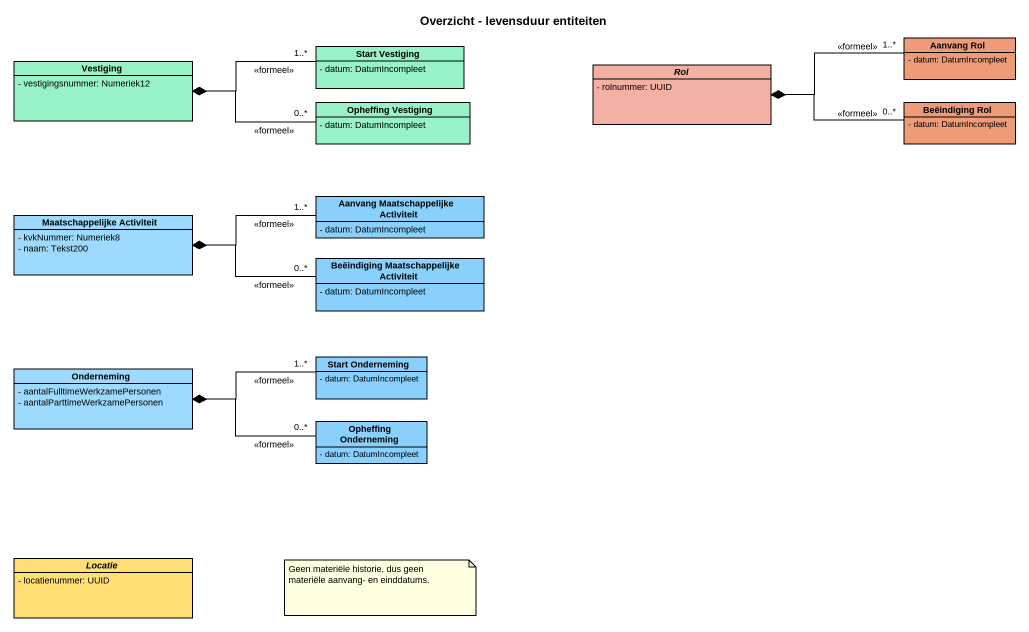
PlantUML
@startuml
title Overzicht - levensduur entiteiten
hide circle
hide empty members
skinparam classAttributeIconSize 0
class "Start Vestiging" as Start_Vestiging #97F3C5 {
  - datum: DatumIncompleet
}
class "Aanvang Rol" as Aanvang_Rol #EE9B78 {
  - datum: DatumIncompleet
}
class Vestiging #97F3C5 {
  - vestigingsnummer: Numeriek12
}
abstract class Rol #F4B1A3 {
  - rolnummer: UUID
}
class "Opheffing Vestiging" as Opheffing_Vestiging #97F3C5 {
  - datum: DatumIncompleet
}
class "Beëindiging Rol" as Beëindiging_Rol #EE9B78 {
  - datum: DatumIncompleet
}
class "Aanvang Maatschappelijke Activiteit" as Aanvang_Maatschappelijke #89D1FC {
  - datum: DatumIncompleet
}
class "Maatschappelijke Activiteit" as Maatschappelijke_Activiteit #9EDAFD {
  - kvkNummer: Numeriek8
  - naam: Tekst200
}
class "Beëindiging Maatschappelijke Activiteit" as Beëindiging #89D1FC {
  - datum: DatumIncompleet
}
class "Start Onderneming" as Start_Onderneming #89D1FC {
  - datum: DatumIncompleet
}
class Onderneming #9EDAFD {
  - aantalFulltimeWerkzamePersonen
  - aantalParttimeWerkzamePersonen
}
class "Opheffing Onderneming" as Opheffing_Onderneming #89D1FC {
  - datum: DatumIncompleet
}
abstract class Locatie #FFDE73 {
  - locatienummer: UUID
}
Start_Vestiging "1..*" -left-* Vestiging : <<formeel>>
Aanvang_Rol "1..*" -left-* Rol : <<formeel>>
Opheffing_Vestiging "0..*" -left-* Vestiging : <<formeel>>
Beëindiging_Rol "0..*" -left-* Rol : <<formeel>>
Aanvang_Maatschappelijke "1..*" -left-* Maatschappelijke_Activiteit : <<formeel>>
Beëindiging "0..*" -left-* Maatschappelijke_Activiteit : <<formeel>>
Start_Onderneming "1..*" -left-* Onderneming : <<formeel>>
Opheffing_Onderneming "0..*" -left-* Onderneming : <<formeel>>
note as N1
  Geen materiële historie, dus geen materiële aanvang- en einddatums.
end note
@enduml
